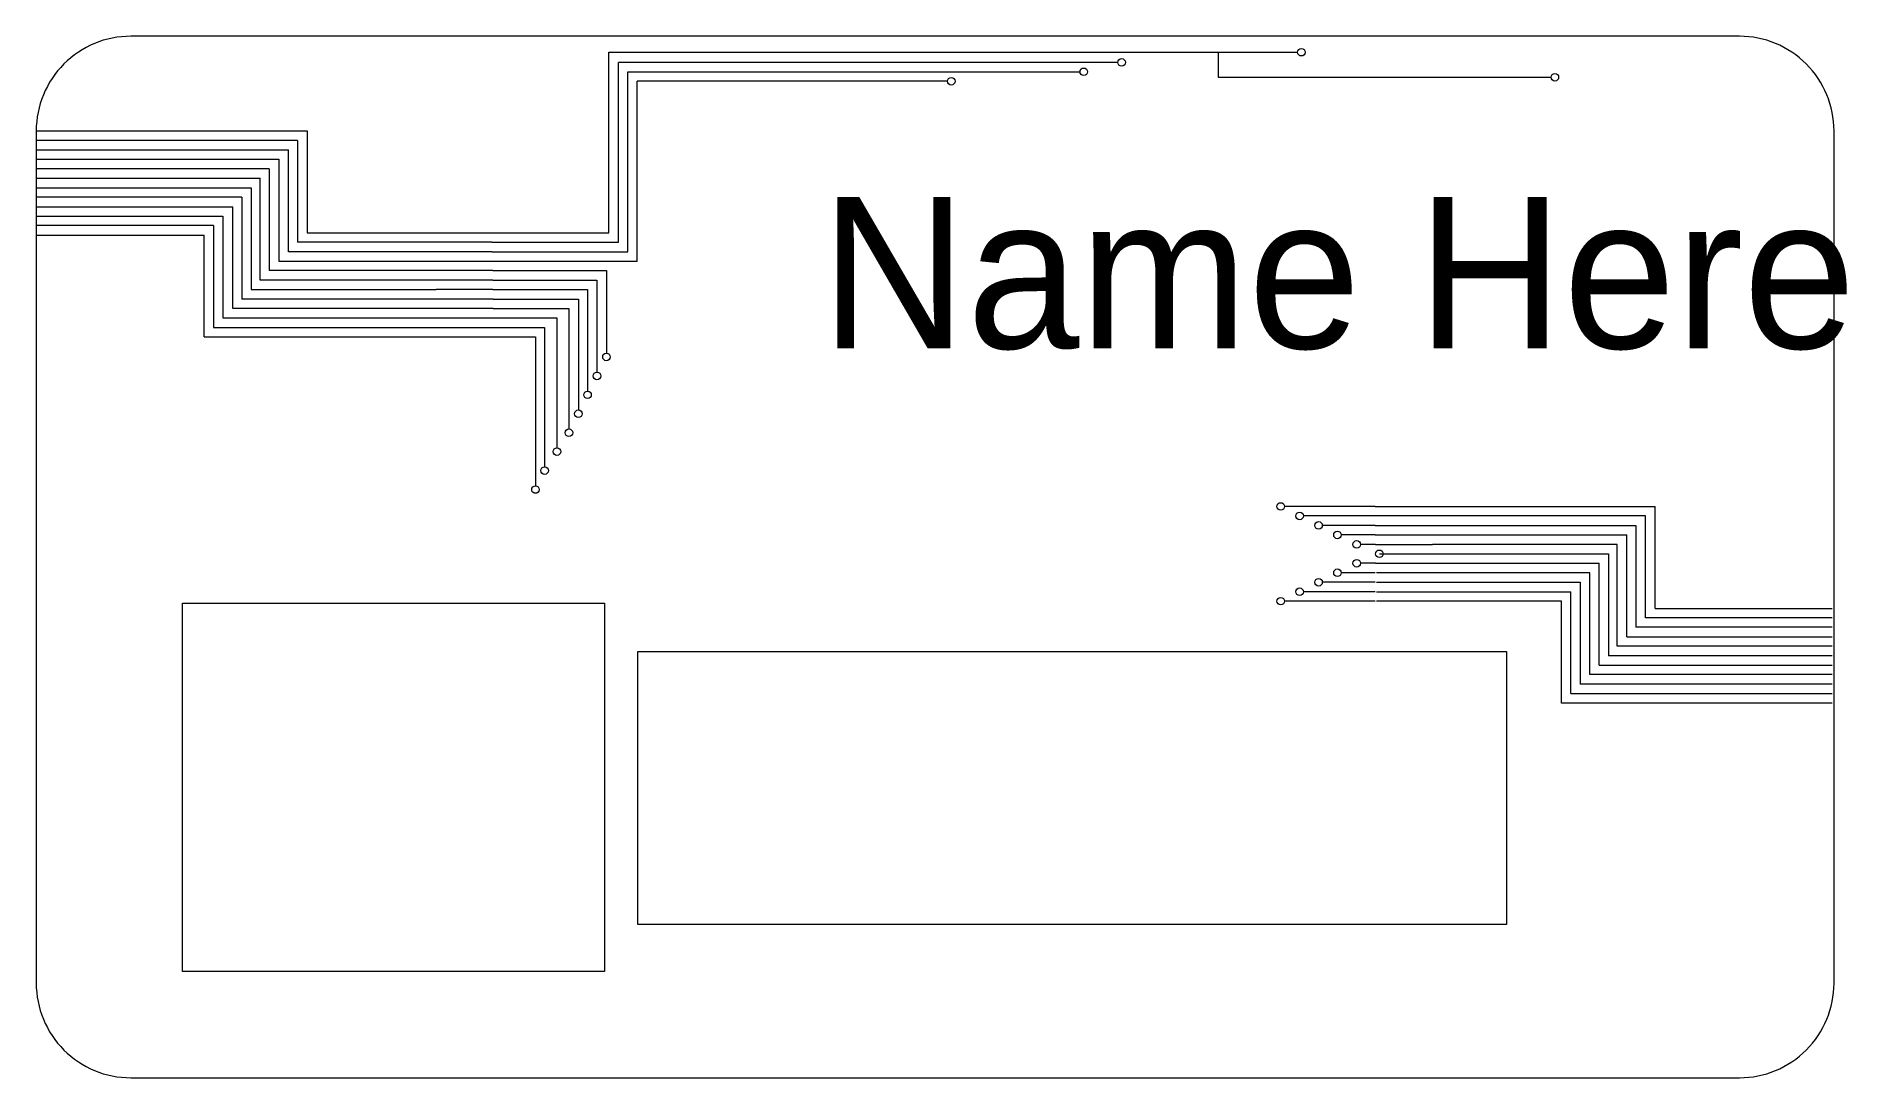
# Model space of a CAD drawing. Header units: millimetres. Extents: x 0 to 957, y 0 to 550.
import ezdxf

# ---------------------------------------------------------------- set-up
doc = ezdxf.new("R2010")
doc.units = ezdxf.units.MM
doc.header["$MEASUREMENT"] = 0
doc.styles.get("Standard").update_dxf_attribs({"font": 'arial.ttf'})
picture_1 = doc.add_image_def('image1.png', size_in_pixel=(1024, 894))
picture_2 = doc.add_image_def('image2.png', size_in_pixel=(800, 251))

msp = doc.modelspace()

# ---------------------------------------------------------------- linework, layer by layer
at = {"color": 5, "lineweight": 0}
for p, q in [((302.62, 446.21), (302.62, 541.57)), ((302.62, 541.57), (666.56, 541.57)), ((307.62, 441.21), (307.62, 536.21)), ((571.56, 536.21), (307.62, 536.21)), ((624.55, 541.57), (624.55, 528.34)), ((312.62, 436.21), (312.62, 531.21)), ((312.62, 531.21), (551.56, 531.21)), ((317.62, 466.21), (317.62, 526.21)), ((481.56, 526.21), (317.62, 526.21)), ((624.55, 528.34), (800.48, 528.34)), ((0, 500), (143.13, 500)), ((143.13, 500), (143.13, 446.21)), ((138.13, 495), (0, 495)), ((0, 490), (133.29, 490)), ((133.29, 436.21), (133.29, 490)), ((138.13, 495), (138.13, 441.21)), ((0, 485), (128.13, 485)), ((123.13, 480), (0, 480)), ((123.13, 480), (123.13, 426.21)), ((128.13, 485), (128.13, 431.21)), ((0, 475), (118.29, 475)), ((0, 470), (113.66, 470)), ((113.66, 470), (113.66, 416.21)), ((118.29, 421.21), (118.29, 475)), ((108.66, 465), (0, 465)), ((0, 460), (103.82, 460)), ((103.82, 406.21), (103.82, 460)), ((108.66, 465), (108.66, 411.21)), ((317.62, 431.21), (317.62, 466.21)), ((0, 455), (98.66, 455)), ((93.66, 450), (0, 450)), ((93.66, 450), (93.66, 396.21)), ((98.66, 455), (98.66, 401.21)), ((0, 445), (88.82, 445)), ((88.82, 391.21), (88.82, 445)), ((143.13, 441.21), (138.13, 441.21)), ((143.13, 446.21), (240.8, 446.21)), ((240.8, 441.21), (143.13, 441.21)), ((240.8, 446.21), (302.62, 446.21)), ((240.8, 441.21), (302.62, 441.21)), ((302.62, 441.21), (307.62, 441.21)), ((128.13, 431.21), (240.8, 431.21)), ((138.29, 436.21), (133.29, 436.21)), ((240.8, 436.21), (138.29, 436.21)), ((240.8, 436.21), (307.62, 436.21)), ((240.8, 431.21), (312.62, 431.21)), ((307.62, 436.21), (312.62, 436.21)), ((312.62, 431.21), (317.62, 431.21)), ((123.29, 421.21), (118.29, 421.21)), ((128.13, 426.21), (123.13, 426.21)), ((241.33, 421.21), (123.29, 421.21)), ((241.33, 426.21), (128.13, 426.21)), ((241.33, 426.21), (301.33, 426.21)), ((241.33, 421.21), (296.33, 421.21)), ((296.33, 421.21), (296.33, 372.63)), ((301.33, 426.21), (301.33, 382.63)), ((113.66, 416.21), (211.33, 416.21)), ((241.33, 416.21), (211.33, 416.21)), ((241.33, 416.21), (291.33, 416.21)), ((291.33, 416.21), (291.33, 362.63)), ((108.82, 406.21), (103.82, 406.21)), ((113.66, 411.21), (108.66, 411.21)), ((241.5, 406.21), (108.82, 406.21)), ((241.5, 411.21), (113.66, 411.21)), ((241.5, 411.21), (286.5, 411.21)), ((241.5, 406.21), (281.5, 406.21)), ((281.5, 406.21), (281.5, 342.63)), ((286.5, 411.21), (286.5, 352.63)), ((93.66, 396.21), (268.66, 396.21)), ((98.66, 401.21), (175.16, 401.21)), ((175.16, 401.21), (275.16, 401.21)), ((268.66, 396.21), (268.66, 322.63)), ((275.16, 401.21), (275.16, 332.63)), ((88.82, 391.21), (263.82, 391.21)), ((263.82, 391.21), (263.82, 312.63)), ((707.6, 301.68), (659.6, 301.68)), ((707.6, 296.68), (669.6, 296.68)), ((707.6, 301.68), (850.44, 301.68)), ((850.44, 296.68), (707.6, 296.68)), ((850.44, 301.68), (855.44, 301.68)), ((850.44, 242.89), (850.44, 296.68)), ((855.44, 247.89), (855.44, 301.68)), ((707.6, 291.68), (679.6, 291.68)), ((707.6, 291.68), (840.28, 291.68)), ((840.28, 291.68), (845.28, 291.68)), ((845.28, 291.68), (845.28, 237.89)), ((707.6, 286.68), (689.6, 286.68)), ((707.77, 281.68), (699.77, 281.68)), ((707.6, 286.68), (835.44, 286.68)), ((707.77, 281.68), (737.77, 281.68)), ((835.44, 281.68), (737.77, 281.68)), ((835.44, 286.68), (840.44, 286.68)), ((835.44, 227.89), (835.44, 281.68)), ((840.44, 232.89), (840.44, 286.68)), ((707.77, 271.68), (699.77, 271.68)), ((707.77, 271.68), (820.98, 271.68)), ((709.77, 276.68), (825.82, 276.68)), ((820.98, 271.68), (825.98, 271.68)), ((825.82, 276.68), (830.82, 276.68)), ((825.98, 217.89), (825.98, 271.68)), ((830.82, 276.68), (830.82, 222.89)), ((707.6, 261.68), (679.6, 261.68)), ((707.6, 266.68), (689.6, 266.68)), ((820.98, 266.68), (708.31, 266.68)), ((708.31, 261.68), (810.82, 261.68)), ((810.82, 261.68), (815.82, 261.68)), ((815.82, 261.68), (815.82, 207.89)), ((820.98, 212.89), (820.98, 266.68)), ((707.6, 251.68), (659.6, 251.68)), ((707.6, 256.68), (669.6, 256.68)), ((708.31, 256.68), (805.98, 256.68)), ((805.98, 251.68), (708.31, 251.68)), ((805.98, 256.68), (810.98, 256.68)), ((805.98, 197.89), (805.98, 251.68)), ((810.98, 202.89), (810.98, 256.68)), ((949.1, 242.89), (850.44, 242.89)), ((855.44, 247.89), (949.1, 247.89)), ((840.44, 232.89), (949.1, 232.89)), ((949.1, 237.89), (845.28, 237.89)), ((949.1, 222.89), (830.82, 222.89)), ((949.1, 227.89), (835.44, 227.89)), ((949.1, 212.89), (820.98, 212.89)), ((825.98, 217.89), (949.1, 217.89)), ((810.98, 202.89), (949.1, 202.89)), ((949.1, 207.89), (815.82, 207.89)), ((949.1, 197.89), (805.98, 197.89))]:
    msp.add_line(p, q, dxfattribs=at)
msp.add_lwpolyline([(50, 0), (900, 0, 0.414214), (950, 50), (950, 500, 0.414214), (900, 550), (50, 550, 0.414214), (0, 500), (0, 50, 0.414214)], format="xyb", close=True, dxfattribs=at)
for centre in [(573.56, 536.21), (668.56, 541.57), (483.56, 526.21), (553.56, 531.21), (802.48, 528.34), (301.33, 380.63), (296.33, 370.63), (291.33, 360.63), (286.5, 350.63), (281.5, 340.63), (275.16, 330.63), (268.66, 320.63), (263.82, 310.63), (657.6, 301.68), (667.6, 296.68), (677.6, 291.68), (687.6, 286.68), (697.77, 281.68), (709.77, 276.68), (687.6, 266.68), (697.77, 271.68), (667.6, 256.68), (677.6, 261.68), (657.6, 251.68)]:
    msp.add_circle(centre, 2, dxfattribs=at)

# ---------------------------------------------------------------- texts
at = {"color": 5, "lineweight": 0, "insert": (176.76, 465.16), "char_height": 80, "attachment_point": 1}
msp.add_mtext_dynamic_manual_height_columns('{\\fGabriola|b0|i0|c0|p82;        Name Here}', width=828.8642, gutter_width=1, heights=[0], dxfattribs=at)

# ---------------------------------------------------------------- pictures from other files: only their frames are drawn
at = {"color": 5, "lineweight": 0}
image = msp.add_image(picture_1, insert=(77.38, 56.03), size_in_units=(222.85, 194.56), dxfattribs=at)
image.dxf.flags = 7
image = msp.add_image(picture_2, insert=(317.86, 81.01), size_in_units=(459.01, 144.01), dxfattribs=at)
image.dxf.flags = 7

doc.saveas('drawing.dxf')
